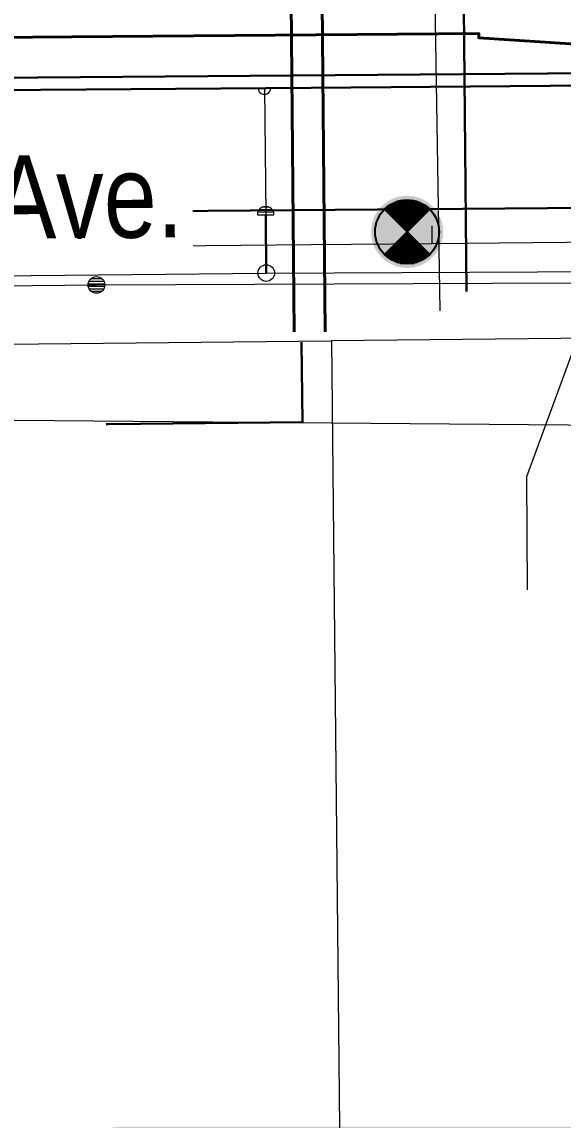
# Model space of a CAD drawing. Extents: x 39620 to 40409, y 5930668 to 5931695.
# Drawn here: x 39897.2 to 39962.3, y 5931102.9 to 5931234.8 of the extents above; entities that cross this region are included whole.
import ezdxf

# ---------------------------------------------------------------- set-up
doc = ezdxf.new("R2010")
doc.units = 0
doc.header["$LTSCALE"] = 5
doc.header["$PDSIZE"] = 0.5
doc.layers.get('Defpoints').update_dxf_attribs({"color": 9})
for name, color, linetype in [('AS-POWER', 104, 'foc-POWER'), ('AS-ROADS', 254, 'Continuous'), ('DETAIL-T', 7, 'Continuous'), ('L-TITLEDB', 4, 'Continuous'), ('L-TITLEDB-T', 4, 'Continuous')]:
    doc.layers.add(name, color=color, linetype=linetype)
for name, color, linetype, lineweight, true_color in [('AS-SANITARY', 7, 'foc-SANITARY', 9, 0x29a300), ('AS-TELUS-ATCO PIPELINES', 7, 'foc-TEL', 9, 0xff9c38), ('AS-WATER PIPE', 7, 'foc-WATER', 9, 0x8ac4ff)]:
    doc.layers.add(name, color=color, linetype=linetype, lineweight=lineweight, true_color=true_color)
doc.layers.add('EPCOR_Drainage-FacilitySymbol', color=7, linetype='Continuous', lineweight=0)
doc.styles.add('80', font='', dxfattribs={"height": 10})
doc.styles.add('80L', font='', dxfattribs={"height": 10})
doc.styles.add('foc-LtypeFont', font='', dxfattribs={"height": 7.35})
doc.styles.get('80').set_extended_font_data('Arial Narrow')
doc.styles.get('80L').set_extended_font_data('Arial Narrow')
doc.styles.get('foc-LtypeFont').set_extended_font_data('Arial Narrow')
doc.linetypes.add('foc-POWER', pattern='A,6,-1,["P",foc-LtypeFont,S=0.2,R=0,X=-0.625,Y=-0.75],-1.24,4', length=12.24)
doc.linetypes.add('foc-SANITARY', pattern='A,10,-1,["SN",foc-LtypeFont,S=0.2,R=0,X=-0.5,Y=-0.75],-2.75', length=13.75)
doc.linetypes.add('foc-TEL', pattern='A,2,-1,["T",foc-LtypeFont,S=0.2,R=0,X=-0.425,Y=-0.75],-1.24,8', length=12.24)
doc.linetypes.add('foc-WATER', pattern='A,10,-1,["W",foc-LtypeFont,S=0.2,R=0,X=-0.425,Y=-0.75],-2', length=13)

# ---------------------------------------------------------------- blocks, each defined once
blk = doc.blocks.new('SOCMH.7')
at = {"layer": 'EPCOR_Drainage-FacilitySymbol', "color": 3, "linetype": 'Continuous', "lineweight": 0}
for p, q in [((-0.99, 0.15), (0.99, 0.15)), ((-0.89, 0.46), (0.89, 0.46)), ((-0.65, 0.76), (0.65, 0.76)), ((-0.99, -0.15), (0.99, -0.15)), ((-0.89, -0.46), (0.89, -0.46)), ((-0.65, -0.76), (0.65, -0.76))]:
    blk.add_line(p, q, dxfattribs=at)
blk.add_circle((0, 0), 1, dxfattribs=at)
blk = doc.blocks.new('SMH.7')
at = {"layer": 'EPCOR_Drainage-FacilitySymbol', "color": 3, "linetype": 'Continuous', "lineweight": 0}
blk.add_circle((0, 0), 1, dxfattribs=at)
blk.add_point((0, 0), dxfattribs=at)
blk = doc.blocks.new('CBMH.5')
at = {"layer": 'EPCOR_Drainage-FacilitySymbol', "color": 3, "linetype": 'Continuous', "lineweight": 0}
for p, q in [((-1, -0.02), (1, 0)), ((0.95, 0.29), (-0.95, 0.28)), ((0.78, 0.6), (-0.79, 0.58)), ((0.4, 0.9), (-0.41, 0.89))]:
    blk.add_line(p, q, dxfattribs=at)
blk.add_arc((0, -0.01), 1, 0.2867, 180.6853, dxfattribs=at)
blk = doc.blocks.new('CB.30')
at = {"layer": 'EPCOR_Drainage-FacilitySymbol', "color": 3, "linetype": 'Continuous', "lineweight": 0}
blk.add_line((0.75, 0.01), (-0.75, -0.01), dxfattribs=at)
blk.add_arc((0, 0), 0.75, 180.5788, 0.5788, dxfattribs=at)
blk = doc.blocks.new('*U1005')
h = blk.add_hatch(color=254)
edge = h.paths.add_edge_path()
edge.add_line((-36.5, -28.5), (36.5, -28.5))
edge.add_arc((36.5, -22.5), 6, 270, 360)
edge.add_line((42.5, -22.5), (42.5, 21))
edge.add_arc((36.5, 21), 6, 0, 90)
edge.add_line((36.5, 27), (-36.5, 27))
edge.add_arc((-36.5, 21), 6, 90, 180)
edge.add_line((-42.5, 21), (-42.5, -22.5))
edge.add_arc((-36.5, -22.5), 6, 180, 270)
at = {"color": 1, "flags": 128}
blk.add_lwpolyline([(52.47, 50.05, 0, 10, 0), (0, 0, 5, 5, 0)], format="xyseb", dxfattribs=at)
blk.add_lwpolyline([(-36.5, -28.5, 3, 3, 0), (36.5, -28.5, 3, 3, 0.414214), (42.5, -22.5, 3, 3, 0), (42.5, 21, 3, 0, 0.414214), (36.5, 27, 0, 0, 0), (-36.5, 27, 0, 0, 0.414214), (-42.5, 21, 0, 0, 0), (-42.5, -22.5, 0, 3, 0.414214)], format="xyseb", close=True, dxfattribs=at)
at = {"color": 1, "style": '80'}
blk.add_attdef('ENTER_TEXT_001', (-35.99, -5), '', height=10, dxfattribs=at)
blk = doc.blocks.new('*X998')
at = {"color": 0}
for p, q in [((102.12, -2061.56), (108.81, -2061.56)), ((102.29, -2061.41), (108.64, -2061.41)), ((102.47, -2061.25), (108.45, -2061.25)), ((102.68, -2061.09), (108.25, -2061.09)), ((102.92, -2060.94), (108.01, -2060.94)), ((103.18, -2060.78), (107.75, -2060.78)), ((103.5, -2060.62), (107.43, -2060.62)), ((103.89, -2060.47), (107.03, -2060.47)), ((104.45, -2060.31), (106.48, -2060.31)), ((102.18, -2061.72), (108.75, -2061.72)), ((102.33, -2061.87), (108.59, -2061.87)), ((102.49, -2062.03), (108.44, -2062.03)), ((102.65, -2062.19), (108.28, -2062.19)), ((102.8, -2062.34), (108.13, -2062.34)), ((102.96, -2062.5), (107.97, -2062.5)), ((103.12, -2062.66), (107.81, -2062.66)), ((103.27, -2062.81), (107.66, -2062.81)), ((103.43, -2062.97), (107.5, -2062.97)), ((103.58, -2063.12), (107.34, -2063.12)), ((103.74, -2063.28), (107.19, -2063.28)), ((103.9, -2063.44), (107.03, -2063.44)), ((104.05, -2063.59), (106.88, -2063.59)), ((104.21, -2063.75), (106.72, -2063.75)), ((104.37, -2063.91), (106.56, -2063.91)), ((104.52, -2064.06), (106.41, -2064.06)), ((104.68, -2064.22), (106.25, -2064.22)), ((104.83, -2064.37), (106.09, -2064.37)), ((104.99, -2064.53), (105.94, -2064.53)), ((105.15, -2064.69), (105.78, -2064.69)), ((105.3, -2064.84), (105.63, -2064.84)), ((103.91, -2066.56), (107.02, -2066.56)), ((104.06, -2066.41), (106.87, -2066.41)), ((104.22, -2066.25), (106.71, -2066.25)), ((104.38, -2066.09), (106.55, -2066.09)), ((104.53, -2065.94), (106.4, -2065.94)), ((104.69, -2065.78), (106.24, -2065.78)), ((104.84, -2065.62), (106.08, -2065.62)), ((105, -2065.47), (105.93, -2065.47)), ((105.16, -2065.31), (105.77, -2065.31)), ((105.31, -2065.16), (105.62, -2065.16)), ((102.34, -2068.12), (108.58, -2068.12)), ((102.5, -2067.97), (108.43, -2067.97)), ((102.66, -2067.81), (108.27, -2067.81)), ((102.81, -2067.66), (108.12, -2067.66)), ((102.97, -2067.5), (107.96, -2067.5)), ((103.13, -2067.34), (107.8, -2067.34)), ((103.28, -2067.19), (107.65, -2067.19)), ((103.44, -2067.03), (107.49, -2067.03)), ((103.59, -2066.87), (107.33, -2066.87)), ((103.75, -2066.72), (107.18, -2066.72)), ((102.11, -2068.44), (108.82, -2068.44)), ((102.19, -2068.28), (108.74, -2068.28)), ((102.28, -2068.59), (108.65, -2068.59)), ((102.46, -2068.75), (108.47, -2068.75)), ((102.67, -2068.91), (108.26, -2068.91)), ((102.9, -2069.06), (108.03, -2069.06)), ((103.17, -2069.22), (107.76, -2069.22)), ((103.48, -2069.37), (107.45, -2069.37)), ((103.87, -2069.53), (107.06, -2069.53)), ((104.41, -2069.69), (106.52, -2069.69))]:
    blk.add_line(p, q, dxfattribs=at)
blk = doc.blocks.new('Pile')
h = blk.add_hatch(color=255)
h.dxf.hatch_style = 1
edge = h.paths.add_edge_path()
edge.add_arc((0, 0), 0.868, 0, 360)
at = {"color": 224}
for p, q in [((0.543, -0.543), (-0.543, 0.543)), ((-0.543, -0.543), (0.543, 0.543))]:
    blk.add_line(p, q, dxfattribs=at)
blk.add_circle((0, 0), 0.768, dxfattribs=at)
at = {"color": 224, "xscale": 0.16, "yscale": 0.16, "zscale": 0.16}
blk.add_blockref('*X998', (-16.874, 330.401), dxfattribs=at)

msp = doc.modelspace()

# ---------------------------------------------------------------- linework, layer by layer
at = {"layer": 'AS-POWER', "linetype": 'Continuous', "lineweight": 30, "flags": 128}
for points in [[(39950.65, 5931202.41), (39950.65, 5931202.43), (39950.08, 5931266.37), (39950.08, 5931266.62)], [(39907.34, 5931186.49), (39907.59, 5931186.5), (39930.94, 5931186.73), (39930.83, 5931196.3), (39930.83, 5931196.32)]]:
    msp.add_lwpolyline(points, dxfattribs=at)
at = {"layer": 'AS-ROADS', "lineweight": 30}
for p, q in [((39710.47, 5931226.64), (40000, 5931228.93)), ((40000, 5931212.75), (39639.78, 5931209.94))]:
    msp.add_line(p, q, dxfattribs=at)
at = {"layer": 'AS-ROADS', "linetype": 'Continuous', "lineweight": 30}
for p, q in [((39710.49, 5931225.14), (39931.98, 5931226.89)), ((39931.98, 5931226.89), (40000, 5931227.42))]:
    msp.add_line(p, q, dxfattribs=at)
at = {"layer": 'AS-SANITARY', "lineweight": 0}
msp.add_line((39926.37, 5931226.85), (39926.53, 5931211.65), dxfattribs=at)
at = {"layer": 'AS-SANITARY', "lineweight": 30}
msp.add_line((39926.53, 5931211.65), (39926.6, 5931204.64), dxfattribs=at)
at = {"layer": 'AS-SANITARY', "flags": 128}
for points in [[(39805.46, 5931203.44), (39926.6, 5931204.64), (39991.8, 5931204.95), (40000.19, 5931205.38), (40011.96, 5931205.64), (40020.71, 5931205.52), (40030.51, 5931205.7), (40034.13, 5931205.86), (40044.45, 5931205.86), (40137.62, 5931206.76)], [(39806.23, 5931202.19), (39906.19, 5931203.21), (39991.84, 5931203.59), (39994.52, 5931203.69), (40000.27, 5931204.02), (40006.18, 5931204.32), (40012.22, 5931204.35), (40018.11, 5931204.45), (40019.48, 5931204.4), (40023.77, 5931204.49), (40033.23, 5931204.65), (40045.04, 5931204.37), (40119.5, 5931205.35)]]:
    msp.add_lwpolyline(points, dxfattribs=at)
at = {"layer": 'AS-TELUS-ATCO PIPELINES', "lineweight": 13, "flags": 128}
for points in [[(39947.49, 5931200.09), (39946.9, 5931237.47)], [(39964.61, 5931198.45), (39957.88, 5931180.17), (39957.97, 5931166.56)]]:
    msp.add_lwpolyline(points, dxfattribs=at)
at = {"layer": 'AS-TELUS-ATCO PIPELINES', "lineweight": 40, "flags": 128}
for points in [[(39929.94, 5931197.56), (39929.58, 5931237.24)], [(39933.69, 5931197.59), (39933.34, 5931237.27)], [(39933.69, 5931197.59), (39933.34, 5931237.27)], [(39683.13, 5931231.23), (39704.03, 5931231.45), (39803.7, 5931232.19), (39903.22, 5931233.03), (39952.16, 5931233.41), (39952.15, 5931232.91), (39965.63, 5931232.02), (39973.57, 5931232.08), (39974.12, 5931232.09), (39989.92, 5931232.21)]]:
    msp.add_lwpolyline(points, dxfattribs=at)
at = {"layer": 'AS-WATER PIPE', "lineweight": 13, "flags": 128}
for points in [[(39856.02, 5931207.34), (39931.98, 5931208.05), (39946.52, 5931208.19), (39995.26, 5931208.68), (39995.25, 5931209.9), (39995.24, 5931211.12), (39997.37, 5931211.14), (39997.39, 5931209.41)], [(39946.5, 5931210.32), (39946.51, 5931209.1), (39946.52, 5931208.19)]]:
    msp.add_lwpolyline(points, dxfattribs=at)
at = {"layer": 'L-TITLEDB', "lineweight": 0, "flags": 128}
for points in [[(39879.59, 5931195.94), (39934.44, 5931196.49)], [(39997.59, 5931186.16), (39997.47, 5931197.12), (39934.44, 5931196.49)], [(39934.44, 5931196.49), (39935.68, 5931074.44)], [(40152.92, 5931184.78), (39639.78, 5931189.09)]]:
    msp.add_lwpolyline(points, dxfattribs=at)

# ---------------------------------------------------------------- block references
at = {"xscale": 4.999081765, "yscale": 4.999081765, "zscale": 4.999081765}
msp.add_blockref('Pile', (39943.53, 5931209.59), dxfattribs=at)
at = {"layer": 'Defpoints', "linetype": 'Continuous', "lineweight": 0}
for name, p in [('CB.30', (39926.37, 5931226.85)), ('CBMH.5', (39926.53, 5931211.65)), ('SMH.7', (39926.6, 5931204.64)), ('SOCMH.7', (39906.19, 5931203.21))]:
    msp.add_blockref(name, p, dxfattribs=at)
at = {"layer": 'DETAIL-T', "color": 3}
ref = msp.add_blockref('*U1005', (39945.73, 5931075.08), dxfattribs=at)
ref.add_attrib('ENTER_TEXT_001', '5931125.12 N.', (39908.41, 5931086.85), dxfattribs={"layer": '0', "color": 1, "height": 10, "style": '80'})
ref.add_attrib('ENTER_TEXT_002', '39998.20 E.', (39915.1, 5931070.14), dxfattribs={"layer": '0', "color": 1, "height": 10, "style": '80'})
ref.add_attrib('ENTER_TEXT_003', 'Elev.= 682.69', (39910.34, 5931053.43), dxfattribs={"layer": '0', "color": 1, "height": 10, "style": '80'})

# ---------------------------------------------------------------- next in the draw order: texts
at = {"layer": 'L-TITLEDB-T', "insert": (39877.73, 5931218.63), "char_height": 10, "attachment_point": 1, "rotation": 0.4464, "style": '80L', "bg_fill": 3, "box_fill_scale": 1.2, "bg_fill_color": 256, "bg_fill_transparency": 0}
msp.add_mtext_dynamic_manual_height_columns('76 Ave.', width=37.9718, gutter_width=50, heights=[0], dxfattribs=at)

# ---------------------------------------------------------------- next in the draw order: block references
at = {"xscale": 0.4999999999999994, "yscale": 0.4999999999999994, "zscale": 0.4999999999999994}
msp.add_blockref('Pile', (39904.16, 5931209.23), dxfattribs=at)

doc.saveas('drawing.dxf')
